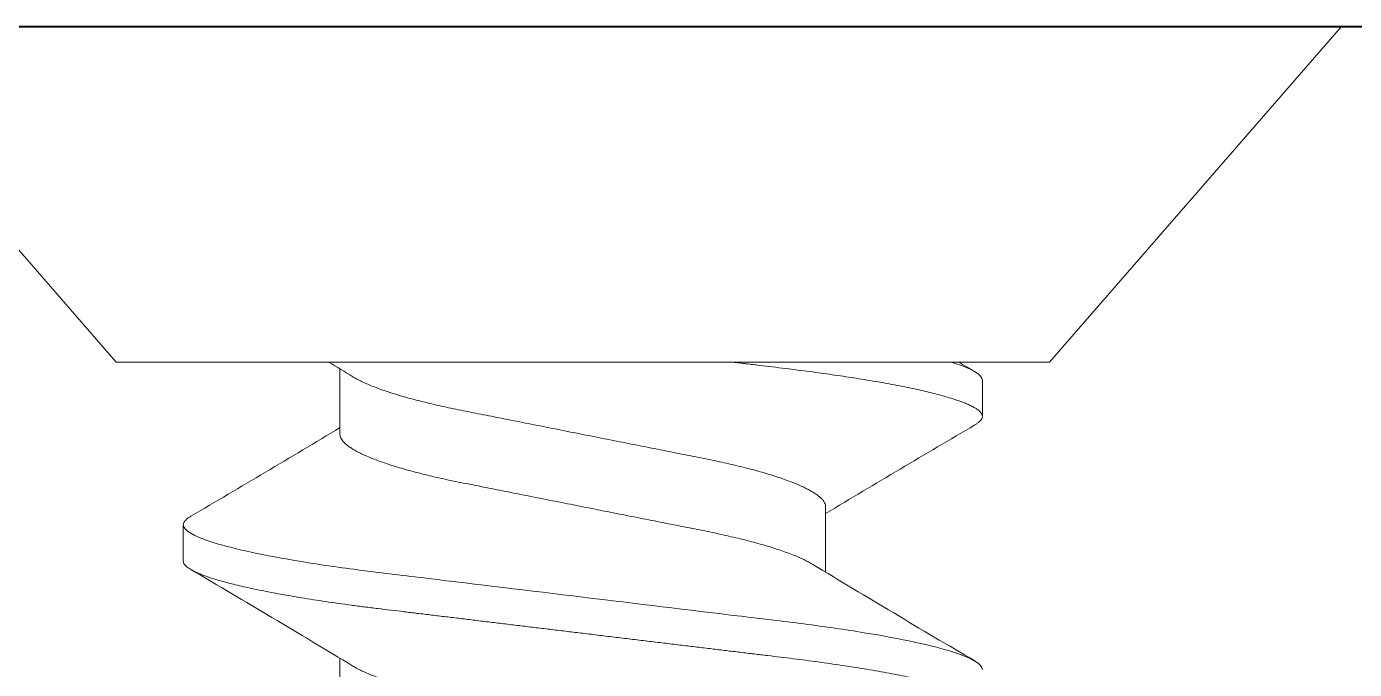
# Model space of a CAD drawing. Extents: x -26 to 91, y -47 to 75.
# Drawn here: x 14.3241 to 14.5534, y 67.102 to 67.2132 of the extents above; entities that cross this region are included whole.
import ezdxf

# ---------------------------------------------------------------- set-up
doc = ezdxf.new("R2010")
doc.units = 0
doc.header["$MEASUREMENT"] = 0
doc.layers.get('0').update_dxf_attribs({"linetype": 'CONTINUOUS'})
doc.layers.add('Ballons', color=7, linetype='CONTINUOUS')
doc.layers.add('DIM', color=7, linetype='CONTINUOUS')

# ---------------------------------------------------------------- blocks, each defined once
blk = doc.blocks.new('no 6 500')
at = {"color": 7, "linetype": 'Continuous', "lineweight": 15}
for p, q in [((56.4540499876942, 21.48189203200132), (56.3960499876942, 21.53231066279466)), ((56.3960499876942, 21.53231066279466), (56.3960499876942, 21.27031066279466)), ((56.4540499876942, 21.48189203200132), (56.4540499876942, 21.320729293588)), ((56.4884249870496, 21.47031066111746), (56.48217498758346, 21.47031066111746)), ((56.4665499877723, 21.44324736667161), (56.45523830625831, 21.44324736667161)), ((56.51654998693887, 21.44324736667161), (56.5052382951125, 21.44324736667161)), ((56.4790499878504, 21.35937395891771), (56.49036166363528, 21.35937395891771)), ((56.45717498771372, 21.33231066447186), (56.46342498746632, 21.33231066447186)), ((56.3960499876942, 21.27031066279466), (56.4540499876942, 21.320729293588))]:
    blk.add_line(p, q, dxfattribs=at)
for centre, radius, start, end in [((54.38039151671099, 22.70216984330841), 2.43556693522956, 328.8760681551729, 329.5810595642666), ((58.37888135117179, 22.57665942679066), 2.189781832770007, 210.3866399540051, 211.2381601080173), ((57.49369366334405, 22.07286896994975), 1.21441875812572, 211.1207046179733, 211.3501964601273), ((54.57227377895241, 20.19945423146018), 2.241529841095752, 30.39646888253053, 31.22833375873735), ((58.50416723425147, 20.13679888592), 2.36452492354186, 148.8654933277914, 149.591664647005), ((52.80269401600515, 19.18368414661072), 4.23870883025852, 30.47856511074143, 30.52234391099983)]:
    blk.add_arc(centre, radius, start, end, dxfattribs=at)
for points, knots in [([(56.48069316490994, 21.46898673932818), (56.48071784221446, 21.46903128833319), (56.48084383402505, 21.46925873658616), (56.48106474077054, 21.46956630922211), (56.48135457074917, 21.46990731021938), (56.4816353566189, 21.47013914223449), (56.48190932800576, 21.47028413982797), (56.48208670996674, 21.47030184819888), (56.48217498758346, 21.47031066111746)], [0, 0, 0, 0, 0.04781223691072969, 0.2441089257426353, 0.4354824836191935, 0.6253299893942365, 0.8135381105660968, 1, 1, 1, 1]), ([(56.48217498769419, 21.47031066279466), (56.48307709748983, 21.47031066279466), (56.484128649807, 21.46863136041787), (56.48633172394982, 21.46163664557119), (56.48747710120594, 21.45632850814396), (56.48906423749833, 21.44665253451424), (56.48957164190347, 21.4431535820151), (56.49051963975671, 21.43585589721575), (56.49096073641911, 21.43206466335239), (56.49244544238769, 21.41977129793255), (56.49355853272601, 21.41055490993122), (56.49579144266299, 21.39206641565305), (56.49690453300129, 21.38285002765193), (56.49838923896981, 21.37055666223263), (56.49883033563218, 21.36676542836947), (56.49977833348546, 21.35946774357034), (56.50028573789062, 21.35596879107135), (56.50187287418306, 21.34629281744223), (56.50301825143919, 21.34098468001558), (56.50522132558199, 21.33398996517018), (56.50627287789901, 21.33231066279407), (56.50717498769469, 21.33231066279466)], [0, 0, 0, 0, 0.1250000000000001, 0.1250000000000001, 0.2500000000000001, 0.2500000000000001, 0.3125000000000001, 0.3125000000000001, 0.3750000000000002, 0.3750000000000002, 0.5000000000000001, 0.5000000000000001, 0.625, 0.625, 0.6875000000000001, 0.6875000000000001, 0.7500000000000001, 0.7500000000000001, 0.875, 0.875, 1, 1, 1, 1]), ([(56.4884249870496, 21.47031066111746), (56.48852040078008, 21.47030034280806), (56.48871218815815, 21.47027960238112), (56.4890090221578, 21.47011074396302), (56.48931382120745, 21.46983785705876), (56.48962662202571, 21.46944878425911), (56.48994664274517, 21.46894448358033), (56.49026698127889, 21.46833499682319), (56.4905865755324, 21.46762757203875), (56.49090445215033, 21.46682950559528), (56.49122619913206, 21.46592739643162), (56.49155110874526, 21.46492223883676), (56.49187844143201, 21.46381548473195), (56.49220744366799, 21.46260912303222), (56.49253735216412, 21.46130558701849), (56.49286738681464, 21.45990779883557), (56.49319676789949, 21.45841911116222), (56.49352279059988, 21.45685265475948), (56.49384473596385, 21.4552143139766), (56.49416192291009, 21.45351013135512), (56.49447562723299, 21.45173475313875), (56.49479335654306, 21.44984437462772), (56.49511408936191, 21.44783789626016), (56.49543668314643, 21.44571527890847), (56.49575227141699, 21.44353437653302), (56.49606021810317, 21.44130200976859), (56.49635991094505, 21.43902504475962), (56.49664579072407, 21.43675110688997), (56.49691928236582, 21.43447562564162), (56.49719545289013, 21.43219181618512), (56.49747876450596, 21.42984524562454), (56.49776946578928, 21.42743840332881), (56.49806693744411, 21.42497533335868), (56.49837066089411, 21.4224604746548), (56.49868006400838, 21.41989863305215), (56.49899451801812, 21.4172949434124), (56.4993133751384, 21.41465484646995), (56.49963399947682, 21.41200002557657), (56.49995564339394, 21.40933683686455), (56.50027753842577, 21.40667155223949), (56.50060089336499, 21.40399414580789), (56.50093361711821, 21.40123922211838), (56.5012749501221, 21.39841297906772), (56.50162398381289, 21.39552295710255), (56.50197118477496, 21.39264817665038), (56.50231563805904, 21.38979609658657), (56.50265647190121, 21.38697398070656), (56.50298648980768, 21.3842414430484), (56.50330518037024, 21.38160267474044), (56.50361218545434, 21.37906065966582), (56.5039132611299, 21.37656776661158), (56.50420784896204, 21.37412863151558), (56.50449537925022, 21.37174753587453), (56.50477563592562, 21.36942838252724), (56.50504786910531, 21.36716929445698), (56.50531698708222, 21.36495945780336), (56.50559498754882, 21.36278965819135), (56.5058783148135, 21.3606685613939), (56.50616711228621, 21.35860074641946), (56.50646059511693, 21.35659065709252), (56.50676001468767, 21.3546314118357), (56.50707297284004, 21.35267723732809), (56.50739927358325, 21.35073971566431), (56.50773851539466, 21.34883149023724), (56.50808170568483, 21.34700714302809), (56.50842797487409, 21.34527235419629), (56.50877642490481, 21.34363239426362), (56.50911947772003, 21.34212141742969), (56.50945621766562, 21.34073685033265), (56.50978582425351, 21.33947525769149), (56.51011419648317, 21.33831196244972), (56.51044056259593, 21.33724919515167), (56.51076418785192, 21.33628871855023), (56.51108433860681, 21.33543178973966), (56.51140031562139, 21.3346791589883), (56.51171144890368, 21.33403110811497), (56.51201710799647, 21.33348742187565), (56.51231493163783, 21.33304999502153), (56.51260451619273, 21.33271561771815), (56.51288537162279, 21.33248071521959), (56.51315933312394, 21.33234141946453), (56.51343203726609, 21.3322941035426), (56.51371220326068, 21.33234668404727), (56.51400900564616, 21.33250879918578), (56.51431388735831, 21.33278559467292), (56.51461320753296, 21.33314976014024), (56.51481296468931, 21.33347764481709), (56.51490655092398, 21.33363125879958)], [0, 0, 0, 0, 0.0117951897968924, 0.02370904600014708, 0.03573363614431761, 0.04786050075377844, 0.06008068741381539, 0.07238477103827137, 0.08405385914304427, 0.0957802022734187, 0.1075549642666082, 0.1193690721910138, 0.1312132523210921, 0.143078094187922, 0.1549540917939509, 0.1668316520114797, 0.1787012222172915, 0.1905532343055065, 0.2021674217237941, 0.2137467431000717, 0.2252825206473676, 0.23676630729863, 0.2490995421100081, 0.2613525341202607, 0.2735157118446753, 0.2855799379461776, 0.2975365538769316, 0.3093774398755465, 0.3204692546178102, 0.3316514952546587, 0.3429357160177711, 0.3543150407581891, 0.3657822167034521, 0.3773295775399377, 0.3889491207781968, 0.4006325004212513, 0.4123710743015948, 0.4241559473258557, 0.4357666346334093, 0.4474043660367669, 0.4590601962798622, 0.470725098887302, 0.4833215061047892, 0.4959064917755562, 0.50846869820918, 0.5209968959040735, 0.5334800330354994, 0.5459073167353283, 0.557563963493922, 0.5691531100870958, 0.5806665538568969, 0.5920964265101386, 0.6034352408335079, 0.6146759161861334, 0.6258117696328046, 0.6369147602620758, 0.6481216653794798, 0.6594289673526383, 0.6706253472048541, 0.6819048901451739, 0.693260263378883, 0.7046838239715647, 0.7170872681406182, 0.7295505671742971, 0.7420630365699235, 0.7546137215647158, 0.767191427318035, 0.7797848667474974, 0.7916629342976672, 0.8035352419897409, 0.815392254582462, 0.8272245062750575, 0.8390226210295433, 0.8507774247273031, 0.862479932911505, 0.8741214138084341, 0.885693420344199, 0.8971878377425466, 0.9083939734713505, 0.9195107524127769, 0.9305315317619072, 0.9414500592153843, 0.9532452490122768, 0.9651591062771191, 0.9771836942578325, 0.9893105599676204, 1, 1, 1, 1]), ([(56.4665499877723, 21.44324736667161), (56.46666476274447, 21.4432383106498), (56.46689573233916, 21.44322008659233), (56.4672551062235, 21.44307166596493), (56.46762564432871, 21.44283142856807), (56.46800717070474, 21.44248854761725), (56.46839596650149, 21.44204666852251), (56.46879070250069, 21.44150658017942), (56.4691899325061, 21.44087058568363), (56.4695946631344, 21.440136228288), (56.47000625608507, 21.43929935722314), (56.47042329087314, 21.43836001602802), (56.4708442358522, 21.43731908736811), (56.4712646916453, 21.43618676632883), (56.47168305942146, 21.43496765061209), (56.47209776078995, 21.43366696804307), (56.47250726728625, 21.43229049674815), (56.47290982402054, 21.4308455417253), (56.47330406006166, 21.42933890515975), (56.47368872584854, 21.42777766122754), (56.47406290406153, 21.42616777541003), (56.47442564257993, 21.42451645170972), (56.47477428887861, 21.42283735522593), (56.47511228394261, 21.42112418937144), (56.47546134681158, 21.4193708560137), (56.4758211718645, 21.41755918155013), (56.47619457432628, 21.41568031560485), (56.47658043486383, 21.41373844445794), (56.47697781510239, 21.41173867029714), (56.47738283137906, 21.40970047514482), (56.47779406845606, 21.40763095416781), (56.47821004463683, 21.4055375937531), (56.47862921176419, 21.40342816962018), (56.47904968272992, 21.40131220250762), (56.47946984383618, 21.39919776940384), (56.4798881075597, 21.39709290659883), (56.48030319876257, 21.39500400285872), (56.48071358199313, 21.39293878729336), (56.48111539689845, 21.39091667505062), (56.48150739013843, 21.38894403557964), (56.48188841842314, 21.38702647193623), (56.48225980015046, 21.38515778415264), (56.48262261296204, 21.38333103360197), (56.48297691275657, 21.38155153646148), (56.48331988108306, 21.37981265415256), (56.48367120112815, 21.37811940894009), (56.48403465869137, 21.37646418839728), (56.48440958669747, 21.374850534728), (56.48479506454182, 21.37328570575525), (56.48518956994511, 21.37177793340693), (56.48559182156538, 21.37033397828495), (56.48600041577767, 21.36896027668605), (56.48641418854851, 21.36766199026208), (56.48683161847072, 21.36644492012691), (56.4872486515408, 21.36532081960873), (56.48766367010157, 21.36429299485598), (56.48807523374001, 21.36336093363107), (56.48848399015136, 21.36253017577796), (56.48880046984956, 21.36193782979223), (56.48897894944097, 21.36165628794322), (56.48902375367427, 21.36158561170184)], [0, 0, 0, 0, 0.01675866767625893, 0.03372462312491052, 0.05088099827692543, 0.06820951818364701, 0.0856906181598869, 0.102988037351698, 0.1203919345861385, 0.1378807794804146, 0.1554323812180828, 0.1733831854259724, 0.1913511890658171, 0.2093116952278589, 0.2272401709568543, 0.2451122704854399, 0.2629042001827555, 0.280592821999723, 0.2981176764700738, 0.3154963753238292, 0.3327089410344333, 0.3497367040397615, 0.3665623211829324, 0.3829746732524592, 0.3995700359124567, 0.4163549347772244, 0.4333125367319834, 0.4507753806743604, 0.468378747789952, 0.4861010764191555, 0.5039197762552776, 0.5218115019633112, 0.5397522637611868, 0.5577176478736309, 0.5756438572381561, 0.5935456095470866, 0.6113986452524331, 0.6291791313594742, 0.6468638411234882, 0.6641179159986268, 0.6812376389712963, 0.6982037348936766, 0.7149980202074335, 0.7319403707491504, 0.7486902597208644, 0.7655505794469307, 0.7826140655643468, 0.7998633007308537, 0.8172794676794131, 0.8348424876928324, 0.8524924026164115, 0.8702452288794256, 0.8880779743197514, 0.9059670021006583, 0.923888156085435, 0.9414969835834796, 0.9590900467565754, 0.9766442863296682, 0.9941369495763328, 0.9999999999999999, 0.9999999999999999, 0.9999999999999999, 0.9999999999999999]), ([(56.45657592489457, 21.44103737303498), (56.45661387264167, 21.44097774710317), (56.45678542870682, 21.44070818722086), (56.45709484842073, 21.44013170109704), (56.45750620431332, 21.43930060281431), (56.457923305748, 21.43835967882256), (56.45834423154584, 21.43731917765697), (56.45876469359267, 21.43618674225247), (56.45918305882186, 21.43496765701054), (56.45959776081582, 21.43366696632788), (56.46000726731693, 21.43229049722334), (56.46040982342322, 21.43084554147969), (56.46080406199282, 21.42933890542114), (56.46118872498019, 21.42777766102295), (56.46156290523307, 21.42616777559396), (56.46192564163659, 21.42451645160979), (56.46227428769838, 21.42283735506031), (56.46261228573984, 21.42112418960031), (56.46296134705525, 21.41937085597609), (56.4633211720034, 21.41755918161898), (56.46369457299357, 21.41568031552329), (56.46408043273674, 21.41373844414997), (56.46447781778591, 21.4117386708838), (56.46488282886556, 21.40970047468347), (56.46529406869696, 21.40763095422645), (56.46571004576958, 21.40553759384134), (56.46612921328931, 21.40342816978669), (56.46654968181511, 21.40131220218975), (56.46696984565816, 21.39919776970499), (56.46738810741794, 21.39709290658492), (56.46780319705326, 21.39500400261562), (56.46821358182593, 21.39293878728003), (56.46861539876678, 21.39091667534001), (56.46900738910544, 21.38894403526835), (56.46938842036516, 21.38702647222573), (56.46975979967512, 21.38515778401581), (56.47012261256204, 21.38333103349253), (56.47047691444921, 21.38155153667643), (56.47081988096959, 21.37981265414688), (56.47117119939499, 21.37811940875079), (56.4715346585597, 21.37646418839165), (56.47190958854659, 21.37485053494082), (56.47229506352069, 21.37328570554596), (56.47268957183928, 21.37177793351075), (56.47309182126135, 21.37033397868448), (56.47350041459123, 21.36896027502268), (56.47391418636924, 21.36766199613887), (56.47433162123278, 21.36644489763295), (56.47474864894067, 21.365320903702), (56.47516368388098, 21.3642926871532), (56.47557518762226, 21.36336208046736), (56.47598416655772, 21.36252591231616), (56.47639187295844, 21.36178148128267), (56.47679677735964, 21.36113268779824), (56.47719732943197, 21.36058269613008), (56.477589423313, 21.36013615917023), (56.47797186147907, 21.35979174402056), (56.47834327260104, 21.35955043593185), (56.47870347369354, 21.35940135915599), (56.47893495834276, 21.35938305475364), (56.4790499878504, 21.35937395891771)], [0, 0, 0, 0, 0.004967169577113349, 0.02245582762168634, 0.04000724322031673, 0.05795785844635234, 0.07592567060231059, 0.09388598721689631, 0.1118142718848639, 0.129686181875454, 0.1474779228849948, 0.1651663571097929, 0.1826910275071283, 0.2000695403005791, 0.2172819243295329, 0.2343095050625667, 0.2511349437659444, 0.2675471242209285, 0.2841423100511077, 0.3009270300576663, 0.3178844504392026, 0.33534710918384, 0.3529502931911513, 0.3706724302466383, 0.3884909429410336, 0.4063824807464257, 0.4243230522781257, 0.4422882440061385, 0.460214265115949, 0.478115825719812, 0.4959686702457835, 0.5137489696164849, 0.5314334936420508, 0.5486873837431198, 0.5658069269216804, 0.5827728411791301, 0.5995669483853755, 0.6165091209147703, 0.6332588306209757, 0.6501189698893404, 0.6671822767327166, 0.6844313306903254, 0.7018473111813145, 0.7194101467169338, 0.7370598726530967, 0.7548125088181116, 0.7726450651378016, 0.7905339069016547, 0.8084548708282014, 0.8260635115803149, 0.8436563881746642, 0.8612104415807441, 0.8787029156420801, 0.8964657556412587, 0.9141184343940546, 0.9316389660441007, 0.949006427703717, 0.9662011232206603, 0.9832046394105475, 0.9999999999999999, 0.9999999999999999, 0.9999999999999999, 0.9999999999999999]), ([(56.50657624173977, 21.44103686887414), (56.50661408343647, 21.44097740673305), (56.50678553078743, 21.44070800479131), (56.50709485279441, 21.44013169505412), (56.50750620423204, 21.43930060450634), (56.50792330514498, 21.43835967826619), (56.50834423257466, 21.43731917793555), (56.50876469178716, 21.43618674213523), (56.50918305667827, 21.43496765693292), (56.50959775949618, 21.43366696621477), (56.51000726978369, 21.43229049750582), (56.51040982335535, 21.43084554137945), (56.51080406177358, 21.42933890528936), (56.5111887278214, 21.42777766141486), (56.51156290262077, 21.4261677752219), (56.51192564112604, 21.4245164515169), (56.5122742907559, 21.42283735541377), (56.51261228589988, 21.42112418958354), (56.51296134516706, 21.41937085577488), (56.513321171112, 21.41755918157389), (56.51369457354943, 21.41568031563118), (56.51408043324867, 21.41373844418947), (56.51447781705536, 21.41173867054242), (56.51488283330946, 21.40970047539896), (56.51529406683969, 21.40763095388373), (56.51571004385422, 21.40553759377755), (56.51612921107453, 21.40342816966446), (56.51654968083023, 21.40131220215988), (56.51696984678863, 21.3991977700178), (56.5173881055841, 21.39709290623863), (56.5178031983976, 21.39500400296406), (56.51821358001757, 21.39293878694745), (56.51861539977786, 21.39091667561645), (56.51900738854442, 21.38894403530911), (56.51938841668857, 21.38702647166738), (56.51975980330241, 21.38515778470602), (56.52012261007719, 21.38333103303457), (56.52047691591103, 21.38155153697662), (56.52081987937333, 21.37981265391422), (56.52117119946035, 21.37811940871619), (56.52153466182788, 21.37646418887836), (56.52190958381665, 21.3748505342168), (56.52229506770875, 21.37328570625407), (56.52268956817162, 21.37177793306586), (56.52309182014659, 21.37033397855345), (56.52350041798398, 21.36896027526418), (56.52391418927023, 21.3676619962624), (56.52433162160366, 21.36644489763726), (56.52474864643282, 21.36532090356909), (56.52516368191276, 21.36429268716043), (56.5255751861517, 21.36336208049899), (56.52598416259791, 21.36252591206632), (56.52639187870032, 21.36178148168752), (56.52679677331075, 21.36113268758676), (56.52719732827832, 21.36058269617308), (56.52758942017386, 21.3601361591034), (56.52797186340052, 21.35979174410498), (56.52834326962906, 21.35955043589476), (56.52870347196373, 21.35940135916264), (56.52893495644632, 21.35938305475585), (56.52904998587115, 21.35937395891771)], [0, 0, 0, 0, 0.004953456567971446, 0.0224423606932495, 0.03999401634447695, 0.05794487758100998, 0.07591293830413977, 0.09387349966939883, 0.1118020305057793, 0.1296741886528548, 0.1474661785241033, 0.1651548547309897, 0.1826797666591525, 0.2000585207240066, 0.2172711376705691, 0.2342989547720934, 0.2511246286698536, 0.2675370328804525, 0.2841324449351771, 0.3009173971245759, 0.3178750529526336, 0.3353379523734332, 0.3529413789936726, 0.3706637639256662, 0.3884825167108047, 0.4063742992597927, 0.4243151180544077, 0.4422805592418148, 0.4602068292711609, 0.4781086347476599, 0.4959617271710453, 0.5137422697656392, 0.5314270393374514, 0.548681165446967, 0.5658009428079841, 0.5827670961013622, 0.5995614313649422, 0.6165038390624711, 0.63325377798989, 0.650114151280195, 0.6671776949841736, 0.6844269815035118, 0.7018432072919703, 0.7194062795373689, 0.737056250533684, 0.7548091368462942, 0.7726419389401978, 0.790531023553488, 0.8084522307602893, 0.8260611142005375, 0.8436542332657547, 0.8612085286076285, 0.8787012510988685, 0.8964643286328873, 0.9141172506807642, 0.9316380238045961, 0.9490057283198704, 0.9662006573933158, 0.98320440793131, 1, 1, 1, 1]), ([(56.4540499876942, 21.37543566170488), (56.45414523843376, 21.37464705037425), (56.45433497032454, 21.373076199381), (56.45461249640883, 21.37077733559246), (56.45488358873321, 21.36853623545924), (56.45514615121448, 21.36634910506942), (56.45541241528759, 21.3642055529438), (56.45568092843673, 21.36213764478593), (56.45595076406923, 21.3601432748032), (56.45622133990151, 21.35822428060859), (56.45649749159508, 21.3563461386299), (56.45677879773106, 21.35451329760877), (56.4570793381843, 21.35263945378593), (56.45739927108908, 21.35073971393938), (56.45773851874242, 21.34883149080945), (56.45808170830939, 21.347007143044), (56.45842797277359, 21.34527235411053), (56.45877642200768, 21.34363239413923), (56.45911947923491, 21.3421214175798), (56.45945621590983, 21.34073685024778), (56.45978582455267, 21.3394752577343), (56.46011419516806, 21.33831196236397), (56.46044056572933, 21.33724919525577), (56.46076418840049, 21.33628871853599), (56.46108433828501, 21.33543178973328), (56.46140031452028, 21.33467915896913), (56.46171144836052, 21.3340311081064), (56.46201710939061, 21.33348742189341), (56.46231493158261, 21.33304999500369), (56.46260451995092, 21.33271561775614), (56.46288536843216, 21.33248071519321), (56.46315933352472, 21.33234141946449), (56.46343203692062, 21.33229410356543), (56.46371220600044, 21.33234668394448), (56.46400899994944, 21.33250879955422), (56.46431389197867, 21.33278559341348), (56.46461324183688, 21.33314980711274), (56.46481303426831, 21.33347775404726), (56.46490665602704, 21.33363142838095)], [0, 0, 0, 0, 0.02687392373652995, 0.05353071678562969, 0.07995471758228684, 0.1061426631939393, 0.1324246277607107, 0.1589479700078356, 0.1841634059050958, 0.2095667747037328, 0.2351439123295672, 0.2608801898430441, 0.2867602643752751, 0.3167163155067187, 0.3468169301026551, 0.3770362937918378, 0.4073479495883673, 0.4377248678473514, 0.4681397887103063, 0.4968269821136688, 0.5255002668007372, 0.5541366109679822, 0.5827131569395476, 0.6112072531746858, 0.6395967471587806, 0.6678599408692937, 0.6959757465274918, 0.7239237625565789, 0.7516843886035748, 0.7787487754120818, 0.8055973478495327, 0.832214073026426, 0.8585838449189123, 0.887070879013336, 0.915844507170314, 0.9448855745678402, 0.9741736491068932, 1, 1, 1, 1])]:
    blk.add_open_spline(points, degree=3, knots=knots, dxfattribs=at)
blk.add_open_spline([(56.45404998769411, 21.33771108974146), (56.45517662794779, 21.33406463075627), (56.45625383918333, 21.3323106627944), (56.45717498769441, 21.33231066279466)], degree=3, dxfattribs=at)

msp = doc.modelspace()

# ---------------------------------------------------------------- linework, layer by layer
at = {"layer": 'DIM', "color": 5, "lineweight": 40}
msp.add_lwpolyline([(13.53038618591068, 67.21315008976202), (15.31838618591068, 67.21315008976202, -0.414213562373095), (15.34938618591068, 67.18215008976202), (15.34938618591068, 66.9541500897619, -0.414213562373095), (15.31838618591068, 66.92315008976189), (14.87938618591068, 66.92315008976189, 0.9999999999999999), (14.85938618591068, 66.92315008976189), (14.779355445069, 66.92315008976189, 1.086282983489927), (14.75942374522158, 66.92315008976189), (14.34038618591078, 66.92315008976189, -0.414213562373095), (14.30938618591078, 66.9541500897619), (14.30938618591078, 67.09212312915675, 0.414213562373095), (14.27838618591078, 67.12312312915674), (14.19538618591068, 67.12312312915674, 0.414213562373095), (14.16438618591068, 67.09212312915675), (14.16438618591068, 67.04586707166496, -3.577628054374006), (14.09438618591069, 67.04586707166494), (14.09438618591069, 67.09212312915675, 0.414213562373095), (14.06338618591069, 67.12312312915674), (13.98038618591078, 67.12312312915674, 0.414213562373095), (13.94938618591078, 67.09212312915675), (13.94938618591078, 66.9541500897619, -0.414213562373095), (13.91838618591078, 66.92315008976189), (13.53038618591068, 66.92315008976189, -0.414213562373095)], format="xyb", dxfattribs=at)

# ---------------------------------------------------------------- block references
at = {"layer": 'Ballons', "xscale": -1, "rotation": 90}
msp.add_blockref('no 6 500', (35.82143470206694, 123.6092000767582), dxfattribs=at)

doc.saveas('drawing.dxf')
